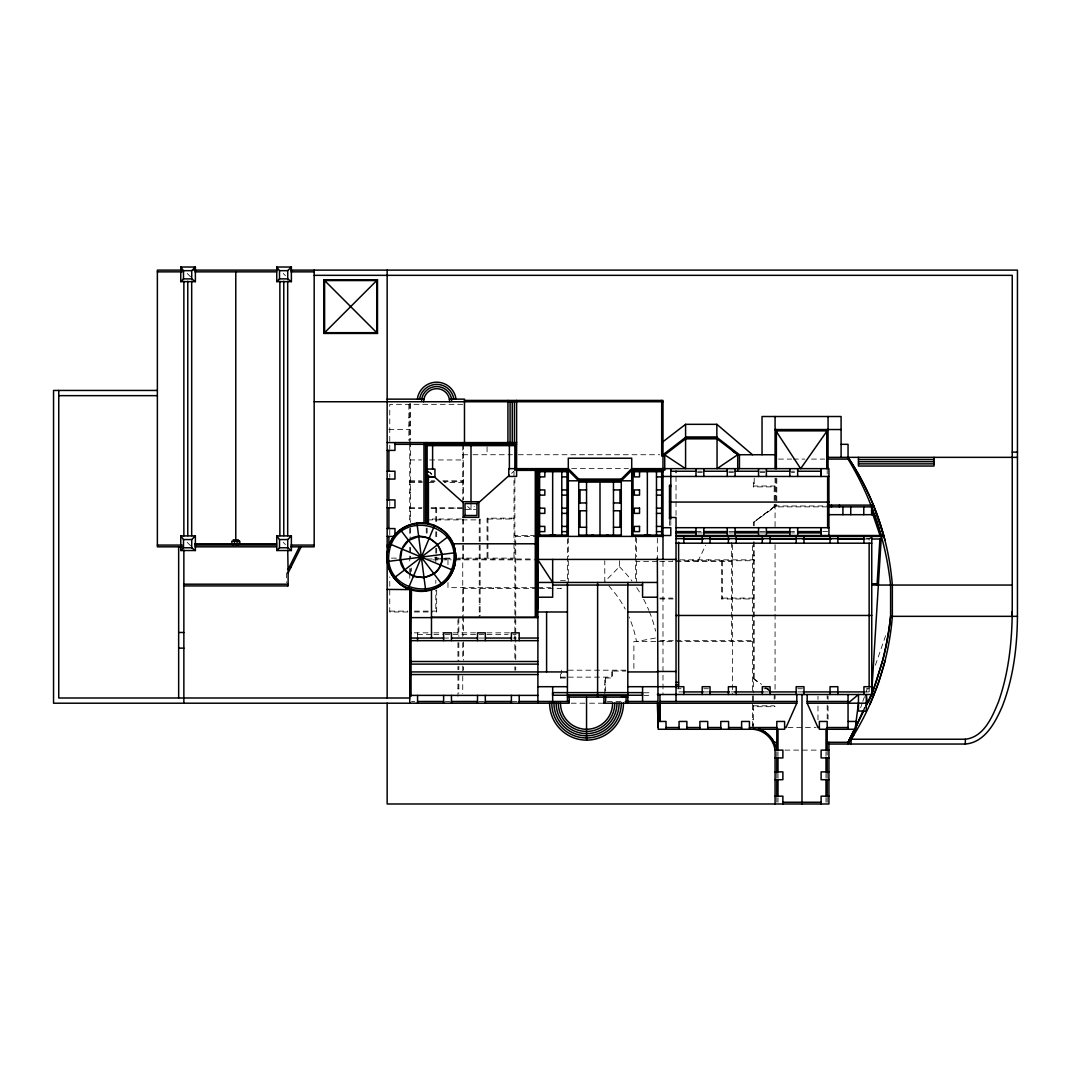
<?xml version="1.0" encoding="UTF-8"?>
<svg xmlns="http://www.w3.org/2000/svg" width="1071" height="1071" viewBox="0 0 1071 1071"><rect width="100%" height="100%" fill="white"/><g stroke="black" fill="none" stroke-linecap="round" stroke-linejoin="round"><path stroke-width="0.75" stroke-dasharray="5 3.75" d="M775.069 526.557L775.069 478.188M753.341 678.599L760.022 683.887M860.615 707.77L862.262 703.045M862.811 701.465L865.542 693.58M866.091 692L867.189 688.854M875.395 665.198L886.333 633.671M863.494 709.725L864.605 707.114M697.864 561.391L705.735 545.219M864.163 709.591L866.278 705.28M619.44 560.722L619.44 566.746L604.78 581.58L604.78 560.722M560.481 673.846L560.481 678.01L561.351 677.14L561.351 670.192M753.341 486.877L754.212 486.006L775.069 486.006L774.199 486.877L753.341 486.877L753.341 478.63M722.51 598.087L753.341 598.087L752.471 598.957L721.64 598.957L722.51 598.087L722.51 560.722M467.639 506.543L470.999 509.528L474.346 506.543M511.577 473.315L513.772 471.36M871.754 536.397L869.143 538.659L869.143 543.198M775.069 505.994L753.341 522.501L753.341 525.754M827.187 506.864L774.199 506.864L753.341 522.501L775.069 506.864M655.425 638.048L636.495 641.529A112.897 112.897 0 0 0 628.985 616.869M462.739 404.343L389.764 404.343L389.764 449.258M408.881 417.382L409.751 417.382M408.881 425.2L409.751 425.2M388.893 429.538L409.751 429.538M462.739 452.136L463.609 452.136M462.739 454.305L463.609 454.305M462.739 454.733L471.427 454.733M472.994 454.733L512.42 454.733M518.27 454.733L659.669 454.733M778.456 459.084L791.656 459.084M793.303 459.084L804.87 459.084M811.47 459.084L824.67 459.084M409.751 459.954L421.345 459.954M429.618 459.954L462.739 459.954M462.739 460.825L463.609 460.825M571.633 468.643L628.382 468.643M697.569 471.24L702.255 471.24M728.842 471.24L733.541 471.24M760.115 471.24L764.814 471.24M791.402 471.24L794.521 471.24M697.569 472.552L702.255 472.552M728.842 472.552L733.541 472.552M760.115 472.552L764.814 472.552M791.402 472.552L794.521 472.552M462.739 476.461L463.609 476.461M409.751 480.799L421.345 480.799M431.278 480.799L434.585 480.799M442.872 480.799L463.609 480.799M409.751 481.669L422.228 481.669M430.422 481.669L435.121 481.669M443.193 481.669L463.609 481.669M409.751 482.539L422.228 482.539M428.855 482.539L436.673 482.539M463.609 482.539L444.492 482.539L444.492 481.669M753.341 483.409L754.212 483.409M409.751 484.279L410.621 484.279M462.739 487.747L463.609 487.747M409.751 492.098L410.621 492.098M409.751 492.968L410.621 492.968M775.069 495.565L775.94 495.565M774.199 505.994L827.187 505.994M409.751 507.734L422.014 507.734M431.091 507.734L462.739 507.734M409.751 508.605L421.639 508.605M431.091 508.605L462.739 508.605M464.734 509.528L475.685 509.528M409.751 511.202L410.621 511.202M514 518.163L487.064 518.163L487.064 558.995M409.751 519.02L410.621 519.02M461.333 519.02L432.336 519.02L432.336 519.89M487.934 519.02L514 519.02M427.128 519.89L480.116 519.89M696.003 531.604L702.255 531.577M728.842 531.577L735.108 531.604M760.115 531.604L764.814 531.577M791.402 531.577L794.521 531.604M822.742 531.577L827.629 531.577M697.569 532.903L702.255 532.903M728.842 532.903L733.541 532.903M760.115 532.903L764.814 532.903M791.402 532.903L794.521 532.903M535.433 535.527L514.87 535.527L515.74 536.397L515.74 660.285M515.74 536.397L535.38 536.397M866.546 538.659L871.754 538.659M863.936 539.008L871.754 539.008M731.627 556.385L732.497 556.385M391.424 558.125L399.751 558.125M435.803 558.125L436.673 558.125M444.826 558.125L451.333 558.125M457.853 558.125L514 558.125M427.128 558.995L451.949 558.995M455.215 558.995L532.14 558.995M432.925 559.852L451.266 559.852M455.376 559.852L535.393 559.852M679.898 559.852L753.341 559.852L754.212 560.722L676.029 560.722M657.34 561.592L636.495 561.592L635.625 560.722L635.625 582.45M659.803 561.592L672.548 561.592L672.548 560.722M676.029 561.592L732.497 561.592M560.481 580.71L567.429 580.71L567.429 536.397M535.38 587.658L447.973 587.658L447.973 578.621M537.896 587.658L550.802 587.658M462.739 587.658L463.609 588.528L535.38 588.528M539.449 588.528L561.351 588.528L560.481 587.658M659.816 598.087L672.655 598.087M659.883 598.957L673.257 598.957M479.246 604.164L480.116 604.164M389.764 611.113L407.85 611.113M414.437 611.113L436.673 611.113M407.85 611.983L389.764 611.983L389.764 576.908M414.437 611.983L432.523 611.983M479.246 611.983L480.116 611.983M514.87 621.541L515.74 621.541M414.303 632.841L432.229 632.841M433.849 632.841L443.622 632.841M453.073 632.841L475.885 632.841M486.957 632.841L511.389 632.841M417.57 634.567L432.229 634.567M433.849 634.567L443.622 634.567M445.188 634.567L449.887 634.567M453.073 634.567L477.505 634.567M479.072 634.567L483.771 634.567M486.957 634.567L508.136 634.567M512.955 634.567L516.088 634.567M514.87 637.178L515.74 637.178M443.622 638.048L449.887 638.048M479.072 638.048L483.771 638.048M512.955 638.048L516.088 638.048M659.83 640.659L673.231 640.659M676.029 640.659L753.341 640.659L752.471 641.529L676.029 641.529M655.787 641.529L633.885 641.529L633.885 670.192M658.21 641.529L673.231 641.529M568.299 670.192L625.973 670.192M604.78 693.727L604.78 677.14L605.65 678.01L612.599 678.01L611.742 677.14L611.742 670.192L612.599 671.062L625.866 671.062M561.351 677.14L565.515 677.14M568.299 677.14L611.742 677.14M560.481 678.01L567.429 678.01M604.78 684.958L605.65 684.958M457.96 688.439L458.83 688.439M676.029 688.733L681.236 688.733M703.781 688.733L708.467 688.733M763.851 688.733L768.55 688.733M797.734 688.733L802.42 688.733M866.546 688.733L869.143 688.733M683.847 691.92L678.626 691.92L678.626 686.698M703.58 691.92L708.788 691.92M731.145 691.92L734.425 691.92M763.851 691.92L768.55 691.92M797.734 691.92L802.42 691.92M863.936 691.92L871.754 691.92M643.939 692.776L649.401 692.776L649.401 695.387L643.939 695.387M411.478 701.465L414.798 701.465M445.188 701.465L449.887 701.465M478.791 701.465L483.784 701.465M512.072 701.465L517.213 701.465M607.23 701.465L627.807 701.465M571.204 703.205L587.899 703.205M589.572 703.205L602.919 703.205M753.341 705.816L774.199 705.816L775.069 706.686L753.341 706.686M752.471 709.283L753.341 709.283M752.471 719.712L753.341 719.712M752.471 724.92L753.341 724.92M787.935 727.53L816.062 727.53M784.923 750.115L819.061 750.115M434.264 557.857L439.097 558.138M440.716 558.232L450.382 558.808M753.341 678.224L761.575 684.409M765.939 687.676L770.33 690.969M765.069 687.676L770.022 691.384M429.471 472.472L431.559 474.333M283.213 273.48L285.448 275.702M187.211 273.48L190.571 276.827M283.213 542.354L285.448 544.59M187.211 542.354L190.571 545.715M429.832 471.909L431.8 474.105M608.77 585.717L616.066 594.566A112.897 112.897 0 0 1 625.25 609.118M869.143 686.698L869.143 691.92M828.057 696.163L828.057 699.457M828.057 706.043L828.057 719.23M827.187 470.37L827.187 473.904M827.187 695.387L827.187 698.72M827.187 705.093L827.187 719.645M827.187 750.115L827.187 757.17M827.187 773.449L827.187 778.135M827.187 797.239L827.187 802.246M825.995 751.681L825.995 756.38M825.995 773.449L825.995 778.135M825.995 797.681L825.995 802.246M817.976 696.163L817.976 699.47M817.976 706.07L817.976 720.93M778.001 751.681L778.001 756.38M778.001 773.449L778.001 778.135M778.001 797.681L778.001 802.246M776.796 478.469L776.796 505.994M776.796 751.681L776.796 756.635M776.796 773.449L776.796 778.135M776.796 797.36L776.796 802.246M775.94 478.242L775.94 505.994M775.069 544.684L775.069 612.96M775.069 614.272L775.069 689.831M775.069 695.387L775.069 698.613M774.199 486.877L774.199 506.864M774.199 694.517L774.199 699.363M754.212 478.188L754.212 486.006M754.212 522.501L754.212 525.754M754.212 541.872L754.212 678.88M753.341 541.872L753.341 692.883M753.341 695.735L753.341 702.402M753.341 705.642L753.341 727.53M752.471 545.648L752.471 692.857M752.471 695.802L752.471 702.429M752.471 704.075L752.471 727.53M743.354 598.087L743.354 598.957M732.497 544.67L732.497 694.517M731.627 542.314L731.627 641.529M727.718 598.087L727.718 598.957M721.64 560.722L721.64 598.957M708.6 559.852L708.6 560.722M692.964 559.852L692.964 560.722M688.184 560.722L688.184 561.592M676.029 476.461L676.029 500.478M676.029 501.656L676.029 515.954M670.807 520.412L670.807 526.249M669.509 520.412L669.509 526.249M662.989 561.458L662.989 694.865M657.34 538.017L657.34 557.482M636.495 537.963L636.495 556.733M636.495 560.722L636.495 581.58M635.625 536.397L635.625 559.423M612.599 671.062L612.599 678.01M605.65 678.01L605.65 691.223M568.299 537.963L568.299 556.733M568.299 560.722L568.299 581.58M527.468 535.527L527.468 536.397M515.74 666.858L515.74 670.192M514.87 478.175L514.87 660.285M514.87 666.858L514.87 670.192M514 471.722L514 541.832M514 543.466L514 558.995M511.389 518.163L511.389 519.02M503.571 518.163L503.571 519.02M493.142 558.995L493.142 559.852M493.142 587.658L493.142 588.528M487.934 518.163L487.934 541.832M487.934 543.466L487.934 558.125M487.064 446.768L487.064 454.733M485.324 558.995L485.324 559.852M485.324 587.658L485.324 588.528M480.116 519.02L480.116 615.892M479.246 519.02L479.246 617.204M470.999 503.276L470.999 509.528M463.609 444.318L463.609 499.755M463.609 519.1L463.609 559.852M463.609 588.528L463.609 615.196M463.609 616.856L463.609 635.197M463.609 641.864L463.609 660.191M463.609 666.858L463.609 670.192M462.739 445.175L462.739 501.83M462.739 519.1L462.739 636.495M462.739 642.707L462.739 659.843M462.739 666.055L462.739 671.062M462.739 675.868L462.739 693.473M458.83 618.061L458.83 636.415M458.83 642.613L458.83 660.62M458.83 666.443L458.83 669.777M458.83 675.346L458.83 693.124M457.96 619.707L457.96 636.415M457.96 642.613L457.96 660.62M457.96 666.443L457.96 669.777M457.96 675.346L457.96 696.257M454.921 507.734L454.921 508.605M447.973 559.852L447.973 564.765M440.154 519.02L440.154 519.89M436.673 507.734L436.673 523.451M436.673 531.711L436.673 539.958M436.673 548.218L436.673 558.995M436.673 589.934L436.673 611.983L435.803 611.983L435.803 589.934M435.803 507.734L435.803 523.451M435.803 531.711L435.803 539.958M435.803 548.218L435.803 563.882M435.803 580.161L435.803 583.427M427.128 528.043L427.128 536.183M426.258 528.217L426.258 534.884M417.57 632.841L417.57 639.133M411.478 568.032L411.478 571.312M410.621 403.486L410.621 440.074M410.621 441.747L410.621 522.42M410.621 528.11L410.621 537.388M410.621 547.361L410.621 558.125M410.621 568.594L410.621 574.993M409.751 403.486L409.751 444.559M409.751 445.067L409.751 522.287M409.751 528.445L409.751 537.254M409.751 547.281L409.751 562.195M409.751 568.594L409.751 571.794M409.751 573.387L409.751 578.193M408.881 404.343L408.881 440.489M389.764 473.998L389.764 477.305M389.764 501.348L389.764 506.596M389.764 529.73L389.764 534.857M286.385 572.891L286.385 582.57M619.44 566.746A133.741 133.741 0 0 1 631.984 581.044M636.723 587.684A133.741 133.741 0 0 1 639.641 592.276M643.684 599.358A133.741 133.741 0 0 1 648.906 610.43M649.414 611.688A133.741 133.741 0 0 1 655.613 631.1M754.212 555.876L753.341 555.876L754.212 555.943"/><path stroke-width="1.5" d="M409.751 589.398C391.785 583.387 382.253 561.284 389.683 543.921C401.237 512.206 452.551 519.047 455.389 552.69C459.111 605.503 382.106 601.112 387.354 552.569M536.986 608.248L537.026 468.643M1012.242 611.528C1011.975 642.051 1008.668 672.909 998.493 701.826C992.255 716.968 983.914 737.183 965.319 739.231L851.097 739.231L851.097 744.037M290.83 270.12L1017.45 270.12L1017.45 616.334C1017.182 646.951 1013.407 677.956 1002.188 706.632C995.2 722.537 984.838 742.498 965.319 744.037L828.927 744.037M877.042 585.047L879.893 539.008M676.029 536.397L883.883 536.397L873.347 505.124L871.593 506.864L881.353 536.397L871.593 694.517L866.278 705.28M659.254 709.845L659.91 703.205L659.95 721.452L659.95 694.517M855.368 727.53L863.561 711.024L855.314 727.53L858.46 703.205M417.476 399.135L417.797 396.685A19.546 19.546 0 0 1 455.563 396.685L455.885 399.135M419.645 399.135C420.555 390.835 428.44 384.382 436.673 384.369A17.377 17.377 0 0 1 453.461 397.247L453.716 399.135M421.653 400.434L421.987 397.81A15.208 15.208 0 0 1 451.36 397.81L451.708 400.434M423.647 401.745L424.089 398.372A13.026 13.026 0 0 1 449.271 398.372L449.713 401.745M884.927 661.209L878.381 683.017L870.013 704.196M287.604 585.917L288.112 584.19L183.864 584.19M866.278 705.535L872.678 692.187L882.758 660.258A303.883 303.883 0 0 0 890.603 616.334L890.603 585.047A304.03 304.03 0 0 0 882.665 541.123L881.353 536.397M868.367 702.549L876.292 681.665L882.665 660.258A304.03 304.03 0 0 0 890.603 616.334L1017.45 616.334M408.185 588.796L434.545 525.419M855.863 727.53L862.931 711.024M796.811 694.517L796.811 703.205L786.02 727.53L784.615 727.53M827.187 742.297L848.045 742.297L854.457 729.271L848.045 742.297L848.045 744.037L854.163 734.438M288.059 569.531L299.411 546.826M183.864 585.917L288.112 585.917L288.112 572.891L301.152 546.826M853.667 732.644L855.475 729.271M848.045 742.297L852.864 734.023M828.057 429.538L800.666 468.643L775.069 429.538L841.096 429.538M180.758 281.633L183.502 278.888L191.722 278.888L195.377 281.633L195.377 267.014L180.758 267.014L180.758 281.633L195.377 281.633M191.722 278.888L191.722 270.668L195.377 267.014M276.76 281.633L279.504 278.888L279.504 270.668L276.76 267.014L291.379 267.014L291.379 281.633L276.76 281.633L276.76 267.014M291.379 281.633L287.724 278.888L287.724 270.668L291.379 267.014M323.844 333.442L377.501 279.785L377.501 333.442L323.844 333.442L323.844 279.785L377.501 279.785M180.758 550.521L183.502 547.776L191.722 547.776L195.377 550.521L195.377 535.902L180.758 535.902L180.758 550.521L195.377 550.521M180.758 535.902L183.502 539.556L191.722 539.556L195.377 535.902M276.76 550.521L279.504 547.776L287.724 547.776L291.379 550.521L291.379 535.902L276.76 535.902L276.76 550.521L291.379 550.521M287.724 547.776L287.724 539.556L291.379 535.902M463.181 517.347L465.015 515.499L476.97 515.499L476.97 503.557L478.817 501.71L463.181 501.71L463.181 517.347L478.817 517.347L478.817 501.71M621.287 536.397L621.287 479.058L631.716 468.643L828.927 468.643L828.927 535.513M621.287 480.799L631.716 470.37L662.989 470.37M603.91 697.127L603.91 703.205L605.65 701.465L605.65 696.913M478.817 502.553L509.381 475.27M848.045 703.205L858.46 694.517L858.46 711.024L866.278 711.024L866.278 694.517L867.309 703.205L807.173 703.205L807.173 694.517M662.989 441.707L685.587 424.33L716.86 424.33L752.471 454.733M739.445 468.643L739.445 454.733L716.86 437.356L685.587 437.356L662.989 454.733L661.691 454.733M394.101 577.952L448.629 536.263M387.341 561.525L455.389 552.69M772.633 742.417L776.796 742.297M537.455 543.773L536.156 543.787L536.973 617.204L538.271 617.177M182.204 270.12L157.37 270.12L157.37 546.826L182.217 546.826M193.757 270.12L277.483 270.12M180.758 267.014L183.502 270.668L191.722 270.668M279.504 270.668L287.724 270.668M157.37 271.86L182.204 271.847M194.949 271.847L276.599 271.847M290.991 271.847L314.178 271.847M314.178 275.341L1012.242 275.341L1012.242 616.334M279.504 278.888L287.724 278.888M157.37 390.446L53.55 390.446L53.55 703.205L569.17 703.205L569.17 697.127M58.758 395.654L157.37 395.654M387.153 399.135L423.996 399.135M449.271 399.135L464.479 399.135L464.479 442.577M464.479 400.434L662.989 400.434L662.989 559.423M314.178 401.745L662.989 401.745M387.153 442.577L516.61 442.577M427.128 443.22L514.87 443.22M394.971 444.318L516.61 444.318M841.096 444.318L848.045 444.318L848.045 459.084A304.03 304.03 0 0 1 868.367 498.832L870.897 505.124M427.128 445.616L514.87 445.616M387.153 450.396L394.971 450.396L394.971 442.577M1012.242 452.136L1017.45 452.136M775.069 454.733L737.705 454.733L717.048 468.643L717.048 437.356L685.587 437.356M662.989 456.045L661.691 456.045L661.691 400.434M1017.45 457.344L828.057 457.344L827.187 459.084L848.045 459.084M858.46 459.513L934.046 459.513M858.46 461.681L934.046 461.681M858.46 463.863L934.046 463.863M427.128 469.071L434.946 469.071L434.946 476.89L427.128 476.89M516.61 469.285L535.286 469.285M538.325 469.513L568.299 469.513L578.728 479.928L621.287 479.928L631.716 469.513L662.989 469.513M516.45 470.37L568.299 470.37L578.728 480.799M387.153 471.24L394.971 471.24L394.971 479.058L387.153 479.058M670.807 471.24L696.003 471.24M703.821 471.24L727.276 471.24M735.108 471.24L758.563 471.24M766.381 471.24L789.836 471.24M797.654 471.24L821.109 471.24M427.128 471.535L428.427 471.535M538.325 471.682L568.299 471.682M631.716 471.682L662.989 471.682M427.128 472.057L428.427 472.057M427.128 475.27L428.427 475.27L428.427 523.773M427.128 476.287L434.291 476.89M662.855 476.461L828.927 476.461M539.623 476.89L544.844 476.89L544.844 471.682M561.78 476.89L566.987 476.89M656.483 476.89L661.691 476.89M516.61 400.434L516.61 476.461L508.792 476.461L508.792 468.643L568.299 468.643L578.728 479.058L621.287 479.058M568.299 480.799L631.716 480.799M578.728 482.097L621.287 482.097M670.807 485.123L669.509 485.123L669.509 519.033L670.807 519.033L670.807 468.643M669.509 486.662L670.807 486.662M539.623 489.929L544.844 489.929L544.844 495.137L539.623 495.137M561.78 489.929L566.987 489.929M578.728 489.929L586.547 489.929M613.469 489.929L621.287 489.929M656.483 489.929L661.691 489.929M561.78 495.137L566.987 495.137M656.483 495.137L661.691 495.137M387.153 499.916L394.971 499.916L394.971 507.734L387.153 507.734M669.509 502.071L828.927 502.071M578.728 502.955L586.547 502.955M613.469 502.955L621.287 502.955M476.97 503.557L465.015 503.557L465.015 515.499M828.927 505.124L873.347 505.124M828.633 506.864L871.593 506.864L881.353 535.513M539.623 508.163L544.844 508.163L544.844 513.384L539.623 513.384M561.78 508.163L566.987 508.163M656.483 508.163L661.691 508.163M578.728 510.773L586.547 510.773M613.469 510.773L621.287 510.773M561.78 513.384L566.987 513.384M656.483 513.384L661.691 513.384M828.927 514.682L872.959 514.682M669.509 517.494L676.029 517.494L676.029 701.465M428.427 523.09L423.982 523.09L423.982 444.318M425.602 444.318L425.602 523.09L428.427 523.424M539.623 526.41L544.844 526.41L544.844 531.618L539.623 531.618M561.78 526.41L566.987 526.41M656.483 526.41L661.691 526.41M578.728 527.28L586.547 527.28M613.469 527.28L621.287 527.28M662.855 527.695L670.807 527.695L670.807 535.513L662.989 535.513M676.029 527.695L828.927 527.695M387.153 528.579L394.971 528.579L394.971 535.366M561.78 531.618L566.987 531.618M656.483 531.618L661.691 531.618M676.029 531.577L696.003 531.577M703.821 531.577L727.276 531.577M735.108 531.577L758.563 531.577M766.381 531.577L789.836 531.577M797.654 531.577L821.109 531.577M676.029 532.903L696.003 532.903M703.821 532.903L727.276 532.903M735.108 532.903L758.563 532.903M766.381 532.903L789.836 532.903M797.654 532.903L821.109 532.903M538.325 535.098L568.299 535.098M578.728 535.098L621.287 535.098M631.716 535.098L662.989 535.098M676.029 535.513L883.642 535.513M387.153 536.397L394.034 536.397M536.156 536.397L662.989 536.397M676.029 538.659L863.936 538.659M683.526 539.008L703.112 539.008M709.645 539.008L729.231 539.008M735.831 539.008L763.275 539.008M769.888 539.008L796.355 539.008M802.969 539.008L831.096 539.008M837.709 539.008L864.19 539.008M871.754 539.008L881.192 539.008M276.76 535.902L279.504 539.556L287.724 539.556M233.17 539.878L238.378 539.878M676.029 543.198L871.754 543.198M194.614 543.787L276.546 543.787M452.953 543.787L538.325 543.787M157.37 545.085L182.204 545.085M194.949 545.085L276.599 545.085M290.991 545.085L314.178 545.085M387.153 545.126L388.893 545.126M195.016 546.826L276.532 546.826M290.616 546.826L314.178 546.826L314.178 270.12M387.153 546.853L388.893 546.853L388.893 536.397M536.33 559.423L676.029 559.423M538.178 608.703L537.455 543.787L537.896 582.45L657.34 582.45M871.754 583.749L878.434 583.749M552.663 585.047L642.573 585.047M871.754 585.047L1012.242 585.047M411.264 589.197L411.05 638.048M387.153 589.398L411.264 589.626M537.896 597.216L552.663 597.216L552.663 559.423M657.34 597.216L642.573 597.216L642.573 582.45M537.896 611.983L567.429 611.983M627.807 611.983L657.34 611.983M676.029 615.464L871.754 615.464M411.05 617.204L411.478 589.679M431.305 617.204L537.896 617.204M411.05 617.619L537.896 617.619M178.656 632.492L183.864 632.492M409.751 632.841L411.05 632.841M409.751 638.048L443.622 638.048M451.453 638.048L477.505 638.048M485.324 638.048L511.389 638.048M519.207 638.048L537.896 638.048M409.751 638.584L411.05 638.584M409.751 639.829L411.05 639.829L411.05 695.387M409.751 640.659L537.896 640.659M178.656 648.129L183.864 648.129M409.751 660.673L411.05 660.673M411.05 661.503L537.896 661.503M409.751 663.284L411.05 663.284M409.751 664.114L537.896 664.114M657.34 671.49L676.029 671.49M409.751 671.932L567.429 671.932M627.807 671.932L657.34 671.932M409.751 672.762L411.05 672.762M411.05 674.543L537.896 674.543M409.751 675.359L411.05 675.359M676.029 682.361L678.626 682.361M676.029 684.891L678.626 684.891M537.896 686.698L567.362 686.698M627.807 686.698L683.847 686.698L683.847 694.517M871.754 686.698L863.936 686.698L863.936 694.517M683.512 691.92L703.245 691.92M709.578 691.92L729.498 691.92M734.425 691.92L763.288 691.92M769.915 691.92L796.436 691.92M803.063 691.92L863.936 691.92M642.573 692.616L552.596 692.616L552.596 695.226L642.52 695.226L642.52 692.616M657.34 694.517L874.083 694.517M409.751 695.387L537.896 695.387M567.429 695.387L627.807 695.387L627.807 703.205M409.751 696.217L411.05 696.217M567.429 697.127L627.807 697.127L621.475 696.632M409.751 697.997L58.758 697.997L58.758 390.446M417.57 701.465L443.622 701.465M451.453 701.465L477.505 701.465M485.324 701.465L511.389 701.465M519.207 701.465L569.17 701.465M626.066 701.465L657.34 701.465M659.95 701.465L796.811 701.465M807.173 701.465L848.045 701.465M603.91 703.205L796.811 703.205M657.34 557.777L658.089 721.452L666.028 721.452L666.028 729.271M848.045 721.452L855.863 721.452L855.863 729.271L819.369 729.271L819.369 721.452L827.187 721.452L827.187 750.115M666.028 727.53L679.068 727.53M686.886 727.53L699.912 727.53M707.73 727.53L720.77 727.53M728.588 727.53L741.614 727.53M749.432 727.53L776.796 727.53M819.369 727.53L817.976 727.53L807.173 703.205M827.187 727.53L848.045 727.53M753.341 729.271A24.338 24.338 0 0 1 775.069 750.115L782.888 750.115L782.888 757.933L775.069 757.933M828.927 750.115L821.109 750.115L821.109 757.933L828.927 757.933M775.069 771.883L782.888 771.883L782.888 779.701L775.069 779.701M828.927 771.883L821.109 771.883L821.109 779.701L828.927 779.701M775.069 796.168L782.888 796.168L782.888 803.986M828.927 796.168L821.109 796.168L821.109 803.986M782.888 802.246L821.109 802.246M389.683 543.921L453.046 570.294A43.643 38.516 0 0 0 453.087 544.028M758.951 728.963C768.054 732.269 775.069 740.583 776.796 750.115L776.796 721.452L784.615 721.452L784.615 729.271L658.21 729.271L658.21 721.452M289.398 566.854L290.79 567.55M732.497 450.824L735.108 452.779M434.424 476.89L463.181 502.553M323.844 279.785L377.501 333.442M400.514 529.85L442.055 584.458M537.629 559.423L552.663 582.45M874.137 513.705L875.757 518.203M871.593 510.693L880.054 535.513M876.292 519.716L879.197 528.833M871.968 508.136L872.718 510.693M884.927 540.172C877.403 510.733 864.873 482.619 848.045 457.344A267.897 267.897 0 0 1 892.344 585.047L892.344 616.334A267.897 267.897 0 0 1 848.045 744.037M416.94 523.076L425.789 591.138M657.34 703.205L658.21 727.53M287.738 550.066L288.112 572.891M965.319 739.231L965.319 744.037M934.046 457.344L934.046 466.032L858.46 466.032L858.46 457.344M871.754 536.397L871.754 694.517M871.593 506.864L871.593 514.682M869.143 543.198L869.143 686.698M863.936 536.397L863.936 543.198M863.775 506.864L863.775 514.682M850.735 506.864L850.735 514.682M848.045 694.517L848.045 729.271M842.917 506.864L842.917 514.682M841.096 457.344L841.096 416.512L762.03 416.512L762.03 454.733M839.356 505.124L839.356 506.864M837.87 536.397L837.87 543.198M837.87 694.517L837.87 686.698L830.052 686.698L830.052 694.517M831.538 505.124L831.538 506.864M830.052 536.397L830.052 543.198M828.927 742.297L828.927 803.986L387.153 803.986L387.153 703.205M828.057 416.512L828.057 468.643M827.629 476.461L827.629 527.695M827.187 468.643L827.147 430.85L775.913 430.85L775.913 468.643M827.187 757.933L827.187 772.927M827.187 779.447L827.187 796.168M826.758 429.538L826.758 468.643M825.995 729.271L825.995 750.115M825.995 757.933L825.995 771.883M825.995 779.701L825.995 796.168M821.109 468.643L821.109 476.461M821.109 527.695L821.109 535.513M820.975 471.24L820.975 476.461M820.975 527.695L820.975 532.903M803.986 536.397L803.986 543.198M803.986 694.517L803.986 686.698L796.168 686.698L796.168 694.517M801.992 694.517L801.992 803.986M797.654 468.643L797.654 476.461M797.654 527.695L797.654 535.513M796.168 536.397L796.168 543.198M789.836 468.643L789.836 476.461M789.836 527.695L789.836 535.513M778.001 729.271L778.001 750.115M778.001 757.933L778.001 771.883M778.001 779.701L778.001 796.168M776.796 757.933L776.796 772.927M776.796 779.447L776.796 796.168M776.368 429.538L776.368 468.643M775.069 416.512L775.069 468.643M775.069 750.115L775.069 803.986M770.103 536.397L770.103 543.198M770.103 694.517L770.103 686.698L762.284 686.698L762.284 694.517M766.381 468.643L766.381 476.461M766.381 527.695L766.381 535.513M762.284 536.397L762.284 543.198M758.563 468.643L758.563 476.461M758.563 527.695L758.563 535.513M749.432 729.271L749.432 721.452L741.614 721.452L741.614 729.271M737.705 470.37L737.705 454.733L717.048 438.842L685.587 438.842L664.73 454.88L685.587 468.643L685.587 424.33M736.219 536.397L736.219 543.198M736.219 694.517L736.219 686.698L728.4 686.698L728.4 694.517M735.108 468.643L735.108 476.461M735.108 527.695L735.108 535.513M728.588 729.271L728.588 721.452L720.77 721.452L720.77 729.271M728.4 536.397L728.4 543.198M727.276 468.643L727.276 476.461M727.276 527.695L727.276 535.513M716.86 424.33L716.86 437.356M710.033 536.397L710.033 543.198M710.033 694.517L710.033 686.698L702.215 686.698L702.215 694.517M707.73 729.271L707.73 721.452L699.912 721.452L699.912 729.271M703.821 468.643L703.821 476.461M703.821 527.695L703.821 535.513M702.215 536.397L702.215 543.198M696.003 468.643L696.003 476.461M696.003 527.695L696.003 535.513M686.886 729.271L686.886 721.452L679.068 721.452L679.068 729.271M683.847 536.397L683.847 543.198M678.626 542.194L678.626 686.698M676.029 471.24L676.029 472.552M664.73 454.733L664.73 470.37M661.691 470.37L661.691 536.397M656.483 471.682L656.483 535.098M649.963 535.098L649.963 536.397M648.665 535.098L648.665 536.397M647.353 470.37L647.353 536.397M646.054 535.098L646.054 536.397M644.755 535.098L644.755 536.397M642.573 686.698L642.573 701.465M639.534 471.682L639.534 476.89L634.327 476.89L634.327 471.682M633.015 470.37L633.015 536.397M631.716 536.397L631.716 458.214L568.299 458.214L568.299 536.397M627.807 582.45L627.807 692.616M627.74 692.616L627.74 695.226M626.066 697.127L626.066 703.205M619.989 489.929L619.989 502.955M619.989 510.773L619.989 527.28M613.469 482.097L613.469 535.098M607.993 535.098L607.993 536.397M606.668 535.098L606.668 536.397M600.001 480.799L600.001 536.397M597.618 582.45L597.618 697.127M593.347 535.098L593.347 536.397M592.022 535.098L592.022 536.397M586.547 482.097L586.547 535.098M586.547 697.127L586.547 740.128A36.923 36.923 0 0 1 549.624 703.205M580.027 489.929L580.027 502.955M580.027 510.773L580.027 527.28M578.728 479.058L578.728 536.397M567.429 582.45L567.429 701.465M566.987 470.37L566.987 536.397M561.78 471.682L561.78 535.098M555.26 535.098L555.26 536.397M553.961 535.098L553.961 536.397M552.663 470.37L552.663 536.397M552.663 686.698L552.663 701.465M551.471 535.098L551.471 536.397M550.266 535.098L550.266 536.397M546.598 611.983L546.598 671.932M539.623 470.37L539.623 536.397M538.325 468.643L538.325 559.423M537.896 582.45L537.896 703.205M536.973 543.787L536.973 617.619M536.156 470.37L536.156 608.85M535.286 468.643L535.286 617.204M519.207 640.659L519.207 632.841L511.389 632.841L511.389 640.659M519.207 695.387L519.207 703.205M515.954 444.318L515.954 468.643M514.87 442.577L514.87 470.37M514.428 401.745L514.428 442.577M512.259 401.745L512.259 442.577M511.389 695.387L511.389 703.205M510.091 401.745L510.091 442.577M509.381 443.22L509.381 468.643M507.922 400.434L507.922 442.577M485.324 640.659L485.324 632.841L477.505 632.841L477.505 640.659M485.324 695.387L485.324 703.205M477.505 695.387L477.505 703.205M470.999 444.318L470.999 501.71M451.453 640.659L451.453 632.841L443.622 632.841L443.622 640.659M451.453 695.387L451.453 703.205M443.622 695.387L443.622 703.205M432.604 444.318L432.604 469.071M431.479 589.626L431.479 638.048M427.128 442.577L427.128 523.424M425.388 442.577L425.388 444.318M417.57 638.048L417.57 640.659M417.57 695.387L417.57 703.205M409.751 589.211L409.751 703.205M388.893 450.396L388.893 471.24M388.893 479.058L388.893 499.916M388.893 507.734L388.893 528.579M387.153 270.12L387.153 698.198M287.684 281.271L287.684 535.687M283.775 281.271L283.775 535.687M279.866 281.271L279.866 535.687M279.504 539.556L279.504 547.776M239.69 543.787L239.69 541.176L231.871 541.176L231.871 543.787M239.369 541.176L239.369 543.787M238.378 543.787L238.378 545.085M237.079 541.176L237.079 543.787M235.781 271.847L235.781 541.176M235.781 543.787L235.781 545.085M234.469 541.176L234.469 543.787M233.17 543.787L233.17 545.085M191.682 281.271L191.682 535.687M191.722 539.556L191.722 547.776M187.773 281.271L187.773 535.687M183.864 281.271L183.864 535.875M183.864 550.079L183.864 703.205M183.502 270.668L183.502 278.888M183.502 539.556L183.502 547.776M178.656 546.826L178.656 697.997M612.599 703.205A26.065 26.065 0 0 1 586.547 729.271A26.065 26.065 0 0 1 560.481 703.205M761.601 730.101A28.033 28.033 0 0 1 773.918 741.962M619.118 703.205A32.585 32.585 0 0 1 586.547 735.79A32.585 32.585 0 0 1 553.961 703.205M621.287 703.205A34.754 34.754 0 0 1 586.547 737.959A34.754 34.754 0 0 1 551.793 703.205M623.469 703.205A36.923 36.923 0 0 1 586.547 740.128M614.781 703.205A28.234 28.234 0 0 1 586.547 731.439A28.234 28.234 0 0 1 558.312 703.205M616.95 703.205A30.403 30.403 0 0 1 586.547 733.608A30.403 30.403 0 0 1 556.13 703.205M389.322 551.23C381.263 592.745 446.192 604.673 453.408 562.985C461.467 521.47 396.538 509.542 389.322 551.23M441.814 554.443C444.987 589.385 389.643 581.325 401.866 549.169C415.896 517.668 460.878 551.11 433.875 573.628L424.049 577.738L413.326 576.412L404.664 569.879L400.474 559.825L401.946 549.021L408.64 540.467L418.681 536.437L429.324 537.963L437.771 544.563L441.814 554.443M376.738 280.548L324.607 280.548L324.607 332.679L376.738 332.679L376.738 280.548M639.534 489.929L634.327 489.929L634.327 495.137L639.534 495.137L639.534 489.929M639.534 508.163L634.327 508.163L634.327 513.384L639.534 513.384L639.534 508.163M639.534 526.41L634.327 526.41L634.327 531.618L639.534 531.618L639.534 526.41M400.434 584.297A34.312 34.312 0 0 0 455.376 561.646A34.312 34.312 0 0 0 408.279 525.379A34.312 34.312 0 0 0 400.434 584.297"/></g></svg>
